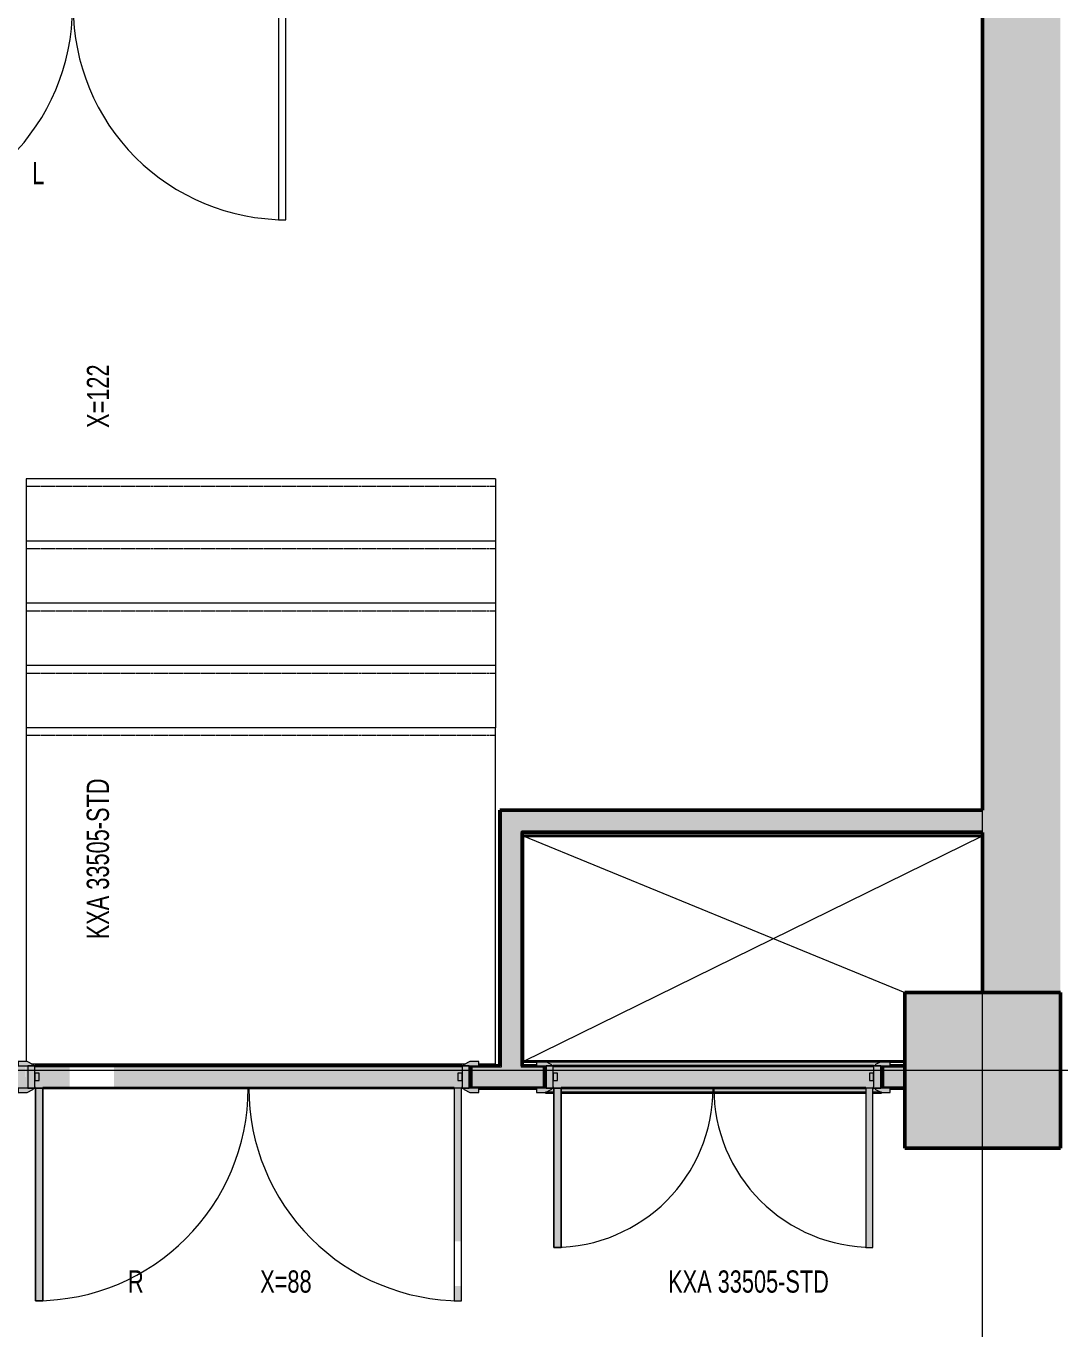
# Model space of a CAD drawing. Header units: millimetres. Extents: x -18178 to 96133, y -22425 to 61598.
# Drawn here: x 52330 to 56978, y 43368 to 49225 of the extents above; entities that cross this region are included whole.
import ezdxf
from ezdxf.enums import TextEntityAlignment as Align

# ---------------------------------------------------------------- set-up
doc = ezdxf.new("R2010")
doc.units = ezdxf.units.MM
for name, pattern in [('Centre', [10, 6, -1.25, 1.5, -1.25]), ('Demolished_2_', [7.14375, 4.7625, -2.38125]), ('Overhead', [3.96875, 2.38125, -1.5875])]:
    doc.linetypes.add(name, pattern=pattern)
for name, color, linetype, lineweight, true_color in [('A-DOOR', 7, 'Continuous', 9, 0x7f7f7f), ('A-DOOR-FRAM', 7, 'Continuous', 9, 0x7f7f7f), ('A-FLOR', 7, 'Continuous', 9, 0x7f7f7f), ('A-WALL', 7, 'Continuous', 9, 0x7f7f7f), ('A-WALL-PATT', 7, 'Continuous', 18, 0x7f7f7f), ('I-WALL', 7, 'Continuous', 9, 0x7f7f7f), ('S-COLS', 7, 'Continuous', 9, 0x7f7f7f), ('S-STRS', 7, 'Continuous', 9, 0x7f7f7f)]:
    doc.layers.add(name, color=color, linetype=linetype, lineweight=lineweight, true_color=true_color)
doc.layers.add('EAE-BB-B-IN-004-KXA 3200A', color=50, linetype='Continuous')
doc.layers.add('eae-bb-mım.', color=7, linetype='Continuous')
doc.layers.add('S-GRID', color=7, linetype='Continuous', lineweight=9)
doc.styles.get("Standard").update_dxf_attribs({"font": 'arial.ttf'})

# ---------------------------------------------------------------- blocks, each defined once
blk = doc.blocks.new('Double leaf fire resistant solid steel door - 1520W x 2110H mm-1298325-Busbar Distribution First Floor  Layout - Phase 1')
at = {"layer": 'A-DOOR', "lineweight": 18, "true_color": 0xf2f2f2}
h = blk.add_hatch(color=7, dxfattribs=at)
h.paths.add_polyline_path([(-717, 765.5), (-717, 50), (-685, 50), (-685, 765.5)], flags=0)
h.paths.add_polyline_path([(685, 765.5), (685, 50), (717, 50), (717, 765.5)], flags=0)
h = blk.add_hatch(color=7, dxfattribs=at)
h.paths.add_polyline_path([(-755, 70), (-795, 70), (-795, 50), (-725, 50), (-729, 56)], flags=0)
h.paths.add_polyline_path([(755, 70), (729, 56), (725, 50), (795, 50), (795, 70)], flags=0)
h = blk.add_hatch(color=7, dxfattribs=at)
h.paths.add_polyline_path([(795, -50), (725, -50), (729, -56), (755, -70), (795, -70), (795, -59.1)], flags=0)
h.paths.add_polyline_path([(-795, -50), (-795, -70), (-755, -70), (-729, -56), (-725, -50)], flags=0)
at = {"layer": 'A-DOOR-FRAM', "lineweight": 18, "true_color": 0xf2f2f2}
h = blk.add_hatch(color=7, dxfattribs=at)
h.paths.add_polyline_path([(-752, 50), (-752, -50), (-720, -50), (-720, 50)], flags=0)
h.paths.add_polyline_path([(752, 50), (720, 50), (720, -50), (752, -50)], flags=0)
h = blk.add_hatch(color=7, dxfattribs=at)
h.paths.add_polyline_path([(-720, 15), (-720, -17), (-701, -17), (-701, 15)], flags=0)
h.paths.add_polyline_path([(701, 15), (701, -17), (720, -17), (720, 15)], flags=0)
at = {"layer": 'A-DOOR', "color": 254, "lineweight": 18, "true_color": 0xcccccc}
for p, q in [((-685, 765.5), (-717.1, 765.5)), ((-717, 765.5), (-717, 50)), ((-685, 50), (-685, 765.5)), ((685, 50), (685, 765.5)), ((685, 765.5), (717, 765.5)), ((717, 765.5), (717, 50)), ((-717, 50), (-685, 50)), ((717, 50), (685, 50))]:
    blk.add_line(p, q, dxfattribs=at)
at = {"layer": 'A-DOOR', "color": 254, "true_color": 0xcccccc}
for p, q in [((-685, 765.5), (-717, 765.5)), ((-717, 765.5), (-717, 50)), ((-685, 50), (-685, 765.5)), ((717, 765.5), (685, 765.5)), ((685, 765.5), (685, 50)), ((717, 50), (717, 765.5)), ((-755, 70), (-795, 70)), ((-795, 70), (-795, 50)), ((-729, 56), (-755, 70)), ((755, 70), (729, 56)), ((795, 70), (755, 70)), ((795, 50), (795, 70)), ((-795, 50), (-725, 50)), ((-717, 50), (-685, 50)), ((685, 50), (717, 50)), ((725, 50), (795, 50)), ((-795, -50), (-795, -70)), ((-725, -50), (-795, -50)), ((-755, -70), (-729, -56)), ((795, -50), (725, -50)), ((729, -56), (755, -70)), ((795, -70), (795, -50)), ((-795, -70), (-755, -70)), ((755, -70), (795, -70))]:
    blk.add_line(p, q, dxfattribs=at)
at = {"layer": 'A-DOOR', "color": 254, "true_color": 0xe5e5e5}
for centre, start, end in [((-717.1, 50), 360, 90), ((717, 50), 90, 180)]:
    blk.add_arc(centre, 715.5, start, end, dxfattribs=at)
at = {"layer": 'A-DOOR', "color": 254, "true_color": 0xcccccc}
for centre, start, end in [((-733, 49), 7.12502, 60.25512), ((733, 49), 119.74488, 172.87498), ((-733, -49), 299.74488, 352.87498), ((733, -49), 187.12502, 240.25512)]:
    blk.add_arc(centre, 8.06, start, end, dxfattribs=at)
at = {"layer": 'A-DOOR-FRAM', "color": 254, "lineweight": 18, "true_color": 0xcccccc}
for p, q in [((-720, 50), (-752, 50)), ((-752, 50), (-752, -50)), ((-720, -50), (-720, 50)), ((-701, 15), (-720, 15)), ((-720, 15), (-720, -17)), ((-701, -17), (-701, 15)), ((701, 15), (701, -17)), ((720, 15), (701, 15)), ((752, 50), (720, 50)), ((720, 50), (720, -50)), ((720, -17), (720, 15)), ((752, -50), (752, 50)), ((-752, -50), (-720, -50)), ((-720, -17), (-701, -17)), ((701, -17), (720, -17)), ((720, -50), (752, -50))]:
    blk.add_line(p, q, dxfattribs=at)
blk = doc.blocks.new('Double leaf fire resistant solid steel door - 2000W x 2400H mm-1298328-Busbar Distribution First Floor  Layout - Phase 1')
at = {"layer": 'A-DOOR', "lineweight": 18, "true_color": 0xf2f2f2}
h = blk.add_hatch(color=7, dxfattribs=at)
h.paths.add_polyline_path([(-925, 1005.5), (-957, 1005.5), (-954.8, 939.1), (-925, 939.1)], flags=0)
h.paths.add_polyline_path([(925, 1005.5), (925, 50), (957, 50), (957, 1005.5)], flags=0)
h.paths.add_polyline_path([(-948.1, 739.1), (-957, 739.1), (-957, 50), (-925, 50), (-925, 739.1)], flags=0)
h = blk.add_hatch(color=7, dxfattribs=at)
h.paths.add_polyline_path([(-995, 70), (-1035, 70), (-1035, 50), (-965, 50), (-969, 56)], flags=0)
h.paths.add_polyline_path([(1002, 70), (995, 70), (969, 56), (965, 50), (1035, 50), (1035, 70)], flags=0)
h = blk.add_hatch(color=7, dxfattribs=at)
h.paths.add_polyline_path([(1035, -50), (965, -50), (969, -56), (995, -70), (1035, -70), (1035, -59.1)], flags=0)
h.paths.add_polyline_path([(-965, -50), (-1035, -50), (-1035, -70), (-995, -70), (-969, -56)], flags=0)
at = {"layer": 'A-DOOR-FRAM', "lineweight": 18, "true_color": 0xf2f2f2}
h = blk.add_hatch(color=7, dxfattribs=at)
h.paths.add_polyline_path([(-992, 50), (-992, -50), (-960, -50), (-960, 50)], flags=0)
h.paths.add_polyline_path([(992, 50), (960, 50), (960, -50), (992, -50)], flags=0)
h = blk.add_hatch(color=7, dxfattribs=at)
h.paths.add_polyline_path([(-960, 15), (-960, -17), (-941, -17), (-941, 15)], flags=0)
h.paths.add_polyline_path([(960, 15), (941, 15), (941, -17), (960, -17)], flags=0)
at = {"layer": 'A-DOOR', "color": 254, "lineweight": 18, "true_color": 0xcccccc}
for p, q in [((-925, 1005.5), (-957.1, 1005.5)), ((-957, 1005.5), (-957, 50)), ((-925, 50), (-925, 1005.5)), ((925, 50), (925, 1005.5)), ((925, 1005.5), (957, 1005.5)), ((957, 1005.5), (957, 50)), ((-957, 50), (-925, 50)), ((957, 50), (925, 50))]:
    blk.add_line(p, q, dxfattribs=at)
at = {"layer": 'A-DOOR', "color": 254, "true_color": 0xcccccc}
for p, q in [((-925, 1005.5), (-957, 1005.5)), ((-957, 1005.5), (-957, 50)), ((-925, 50), (-925, 1005.5)), ((957, 1005.5), (925, 1005.5)), ((925, 1005.5), (925, 50)), ((957, 50), (957, 1005.5)), ((-995, 70), (-1035, 70)), ((-1035, 70), (-1035, 50)), ((-969, 56), (-995, 70)), ((995, 70), (969, 56)), ((1035, 70), (995, 70)), ((1035, 50), (1035, 70)), ((-1035, 50), (-965, 50)), ((-957, 50), (-925, 50)), ((925, 50), (957, 50)), ((965, 50), (1035, 50)), ((-1035, -50), (-1035, -70)), ((-965, -50), (-1035, -50)), ((-995, -70), (-969, -56)), ((1035, -50), (965, -50)), ((969, -56), (995, -70)), ((1035, -70), (1035, -50)), ((-1035, -70), (-995, -70)), ((995, -70), (1035, -70))]:
    blk.add_line(p, q, dxfattribs=at)
at = {"layer": 'A-DOOR', "color": 254, "true_color": 0xe5e5e5}
for centre, start, end in [((-957.1, 50), 360, 90), ((957, 50), 90, 180)]:
    blk.add_arc(centre, 955.5, start, end, dxfattribs=at)
at = {"layer": 'A-DOOR', "color": 254, "true_color": 0xcccccc}
for centre, start, end in [((-973, 49), 7.12502, 60.25512), ((973, 49), 119.74488, 172.87498), ((-973, -49), 299.74488, 352.87498), ((973, -49), 187.12502, 240.25512)]:
    blk.add_arc(centre, 8.06, start, end, dxfattribs=at)
at = {"layer": 'A-DOOR-FRAM', "color": 254, "lineweight": 18, "true_color": 0xcccccc}
for p, q in [((-960, 50), (-992, 50)), ((-992, 50), (-992, -50)), ((-960, -50), (-960, 50)), ((-941, 15), (-960, 15)), ((-960, 15), (-960, -17)), ((-941, -17), (-941, 15)), ((941, 15), (941, -17)), ((960, 15), (941, 15)), ((992, 50), (960, 50)), ((960, 50), (960, -50)), ((960, -17), (960, 15)), ((992, -50), (992, 50)), ((-992, -50), (-960, -50)), ((-960, -17), (-941, -17)), ((941, -17), (960, -17)), ((960, -50), (992, -50))]:
    blk.add_line(p, q, dxfattribs=at)
blk = doc.blocks.new('STR-Conc-Precast Rectangular Column Nwt - 700 x 700 mm-835840-Busbar Distribution First Floor  Layout - Phase 1')
at = {"layer": 'S-COLS', "lineweight": 35, "true_color": 0xf2f2f2}
blk.add_hatch(color=7, dxfattribs=at).paths.add_polyline_path([(226.7, 350), (-350, 350), (-350, -350), (350, -350), (350, 350)], flags=0)
at = {"layer": 'S-COLS', "color": 254, "lineweight": 50, "true_color": 0xcccccc}
for p, q in [((350, 350), (-350, 350)), ((-350, 350), (-350, -350)), ((350, -350), (350, 350)), ((-350, -350), (350, -350))]:
    blk.add_line(p, q, dxfattribs=at)
blk = doc.blocks.new('Double leaf fire resistant solid steel door - 2000W x 2700H mm EI90-1298330-Busbar Distribution First Floor  Layout - Phase 1')
at = {"layer": 'A-DOOR', "color": 253, "lineweight": 18, "true_color": 0xaaaaaa}
for p, q in [((-925, 1005.5), (-957.1, 1005.5)), ((-957, 1005.5), (-957, 50)), ((-925, 50), (-925, 1005.5)), ((925, 50), (925, 1005.5)), ((925, 1005.5), (957, 1005.5)), ((957, 1005.5), (957, 50)), ((-957, 50), (-925, 50)), ((957, 50), (925, 50))]:
    blk.add_line(p, q, dxfattribs=at)
at = {"layer": 'A-DOOR', "color": 253, "true_color": 0xaaaaaa}
for p, q in [((-925, 1005.5), (-957, 1005.5)), ((-957, 1005.5), (-957, 50)), ((-925, 50), (-925, 1005.5)), ((957, 1005.5), (925, 1005.5)), ((925, 1005.5), (925, 50)), ((957, 50), (957, 1005.5)), ((-995, 70), (-1035, 70)), ((-1035, 70), (-1035, 50)), ((-969, 56), (-995, 70)), ((995, 70), (969, 56)), ((1035, 70), (995, 70)), ((1035, 50), (1035, 70)), ((-1000, 50), (-965, 50)), ((-957, 50), (-925, 50)), ((925, 50), (957, 50)), ((965, 50), (1000, 50)), ((-1035, -50), (-1035, -70)), ((-965, -50), (-1000, -50)), ((-995, -70), (-969, -56)), ((1000, -50), (965, -50)), ((969, -56), (995, -70)), ((1035, -70), (1035, -50)), ((-1035, -70), (-995, -70)), ((995, -70), (1035, -70))]:
    blk.add_line(p, q, dxfattribs=at)
for centre, radius, start, end in [((-957.1, 50), 955.5, 360, 90), ((957, 50), 955.5, 90, 180), ((-973, 49), 8.06, 7.12502, 60.25512), ((973, 49), 8.06, 119.74488, 172.87498), ((-973, -49), 8.06, 299.74488, 352.87498), ((973, -49), 8.06, 187.12502, 240.25512)]:
    blk.add_arc(centre, radius, start, end, dxfattribs=at)
at = {"layer": 'A-DOOR-FRAM', "color": 253, "lineweight": 18, "true_color": 0xaaaaaa}
for p, q in [((-960, 50), (-992, 50)), ((-992, 50), (-992, -50)), ((-960, -50), (-960, 50)), ((-941, 15), (-960, 15)), ((-960, 15), (-960, -17)), ((-941, -17), (-941, 15)), ((941, 15), (941, -17)), ((960, 15), (941, 15)), ((992, 50), (960, 50)), ((960, 50), (960, -50)), ((960, -17), (960, 15)), ((992, -50), (992, 50)), ((-992, -50), (-960, -50)), ((-960, -17), (-941, -17)), ((941, -17), (960, -17)), ((960, -50), (992, -50))]:
    blk.add_line(p, q, dxfattribs=at)
blk = doc.blocks.new('IL021-ARP-ZZ-XX-M3-J-A-0001_rvt-1-Busbar Distribution First Floor  Layout - Phase 1')
at = {"layer": 'A-FLOR', "lineweight": 5, "true_color": 0xf2f2f2}
h = blk.add_hatch(color=7, dxfattribs=at)
h.paths.add_polyline_path([(65716.9, 44506), (66075, 44506), (66075, 44526), (66107, 44526), (66107, 44506), (66142, 44507.6), (66119, 44520), (66115, 44526), (66110, 44526), (66110, 44561), (66091, 44561), (66091, 44593), (66110, 44593), (66110, 44626), (66115, 44626), (66119, 44632), (66145, 44646), (64535, 44646.3), (64535, 45656), (64530, 45656), (64530, 44646), (64636, 44645.4), (64661, 44632), (64665, 44626), (64670, 44626), (64670, 44593), (64689, 44593), (64689, 44561), (64670, 44561), (64670, 44526), (64665, 44526), (64661, 44520), (64638, 44506), (64673, 44506), (64673, 44526), (64705, 44526), (64705, 44506), (65033, 44506)], flags=0)
h.paths.add_polyline_path([(64630, 44526), (64638, 44526), (64638, 44626), (64630, 44626), (64630, 44531)], flags=0)
h.paths.add_polyline_path([(66145, 44526), (66150, 44526), (66150, 44626), (66142, 44626), (66142, 44526)], flags=0)
at = {"layer": 'A-WALL-PATT', "lineweight": 25, "true_color": 0xf2f2f2}
blk.add_hatch(color=7, dxfattribs=at).paths.add_polyline_path([(66600, 44956), (66950, 44956), (66950, 50256), (66600, 50256), (66600, 45676)], flags=0)
at = {"layer": 'A-WALL-PATT', "lineweight": 5, "true_color": 0xf2f2f2}
for points in [[(64525, 44621), (64525, 45771), (64435, 45771), (64435, 44621)], [(66600, 45681), (66600, 45771), (64525, 45771), (64525, 45681), (65716.9, 45681)]]:
    blk.add_hatch(color=7, dxfattribs=at).paths.add_polyline_path(points, flags=0)
h = blk.add_hatch(color=7, dxfattribs=at)
h.paths.add_polyline_path([(66150, 44531), (66250, 44531), (66250, 44621), (66150, 44621)], flags=0)
h.paths.add_polyline_path([(64299.5, 44531), (64630, 44531), (64630, 44621), (64299.5, 44621)], flags=0)
h.paths.add_polyline_path([(62297.5, 44531), (62299.5, 44531), (62297.5, 44621), (60750, 44621), (60750, 44531), (61613.6, 44531)], flags=0)
h.paths.add_polyline_path([(58750, 44531), (58750, 44621), (58349.2, 44621), (58349.2, 44531)], flags=0)
h.paths.add_polyline_path([(57950, 44531), (58149.2, 44531), (58149.2, 44621), (57950, 44621), (57950, 44532.4)], flags=0)
at = {"layer": 'I-WALL', "lineweight": 5, "true_color": 0xf2f2f2}
for points in [[(64435, 44626), (64435, 45776), (64430, 45776), (64430, 44626)], [(64525, 45771), (66600, 45771), (66600, 45776), (64435, 45776), (64435, 45771)]]:
    blk.add_hatch(color=7, dxfattribs=at).paths.add_polyline_path(points, flags=0)
at = {"layer": 'I-WALL', "lineweight": 25, "true_color": 0xf2f2f2}
for points in [[(64525, 44626), (64530, 44626), (64530, 45681), (64525, 45681), (64525, 44635.1)], [(66600, 45676), (66600, 45681), (64530, 45681), (64530, 45676), (65716.9, 45676)]]:
    blk.add_hatch(color=7, dxfattribs=at).paths.add_polyline_path(points, flags=0)
at = {"layer": 'I-WALL', "lineweight": 5, "true_color": 0xf2f2f2}
h = blk.add_hatch(color=7, dxfattribs=at)
h.paths.add_polyline_path([(66185, 44621), (66250, 44621), (66250, 44626), (66150, 44626), (66150, 44621)], flags=0)
h.paths.add_polyline_path([(62297.5, 44621), (62299.5, 44621), (62297.5, 44626), (62255, 44626), (62255, 44621), (62264.5, 44621)], flags=0)
h.paths.add_polyline_path([(64349.1, 44621), (64435, 44621), (64435, 44626), (64299.5, 44626), (64299.5, 44621)], flags=0)
h.paths.add_polyline_path([(64595, 44621), (64630, 44621), (64630, 44626), (64525, 44626), (64525, 44621)], flags=0)
h.paths.add_polyline_path([(61613.6, 44621), (62185, 44621), (62185, 44626), (60750, 44626), (60750, 44621)], flags=0)
h.paths.add_polyline_path([(58750, 44621), (58750, 44626), (58349.2, 44626), (58349.2, 44621)], flags=0)
h.paths.add_polyline_path([(58149.2, 44621), (58149.2, 44626), (57950, 44625.9), (57950, 44621)], flags=0)
h = blk.add_hatch(color=7, dxfattribs=at)
h.paths.add_polyline_path([(64224.5, 44526), (64259.5, 44526), (64259.5, 44561), (64240.5, 44561), (64240.5, 44593), (64259.5, 44593), (64259.5, 44626), (62695.2, 44626), (62695.2, 44526), (62981.4, 44526)], flags=0)
h.paths.add_polyline_path([(64291.5, 44526), (64299.5, 44526), (64299.5, 44626), (64291.5, 44626), (64291.5, 44531)], flags=0)
h.paths.add_polyline_path([(62342.5, 44526), (62495.2, 44526), (62495.2, 44626), (62339.5, 44626), (62339.5, 44593), (62358.5, 44593), (62358.5, 44561), (62339.5, 44561), (62339.5, 44526)], flags=0)
h.paths.add_polyline_path([(62307.5, 44526), (62307.5, 44626), (62299.5, 44626), (62299.5, 44526), (62304.5, 44526)], flags=0)
h = blk.add_hatch(color=7, dxfattribs=at)
h.paths.add_polyline_path([(65716.9, 44526), (66110, 44526), (66110, 44561), (66091, 44561), (66091, 44593), (66110, 44593), (66110, 44626), (64670, 44626), (64670, 44593), (64689, 44593), (64689, 44561), (64670, 44561), (64670, 44526), (65033, 44526)], flags=0)
h.paths.add_polyline_path([(64635.8, 44526), (64638, 44526), (64638, 44626), (64630, 44626), (64630, 44526), (64635, 44526)], flags=0)
h.paths.add_polyline_path([(66142, 44526), (66150, 44526), (66150, 44626), (66142, 44626), (66142, 44531)], flags=0)
at = {"layer": 'I-WALL', "lineweight": 25, "true_color": 0xf2f2f2}
h = blk.add_hatch(color=7, dxfattribs=at)
h.paths.add_polyline_path([(66250, 44526), (66250, 44531), (66150, 44531), (66150, 44526), (66185, 44526)], flags=0)
h.paths.add_polyline_path([(64595, 44526), (64630, 44526), (64630, 44531), (64299.5, 44531), (64299.5, 44526), (64349.1, 44526)], flags=0)
h.paths.add_polyline_path([(62299.5, 44526), (62297.5, 44531), (60750, 44531), (60750, 44526), (62297.5, 44526)], flags=0)
h.paths.add_polyline_path([(58149.2, 44526), (58149.2, 44531), (57950, 44530.9), (57950, 44526)], flags=0)
h.paths.add_polyline_path([(58750, 44526), (58750, 44531), (58349.2, 44531), (58349.2, 44526), (58715, 44526)], flags=0)
at = {"color": 254, "lineweight": 18, "true_color": 0xe5e5e5}
for p, q in [((64535, 44646.3), (66600, 45661)), ((64535, 45661), (66250, 44956))]:
    blk.add_line(p, q, dxfattribs=at)
at = {"layer": 'A-FLOR', "color": 254, "lineweight": 35, "true_color": 0xe5e5e5}
for p, q in [((64535, 45656), (64529.9, 45656)), ((64535, 45656), (64535, 45661)), ((64535, 45661), (66600, 45661)), ((64535, 44646.3), (64535, 45656)), ((64530, 44646), (64595, 44646)), ((66250, 44646.3), (64535, 44646.3)), ((66185, 44646), (66250, 44646)), ((62342.5, 44526), (62339.5, 44526)), ((64224.5, 44526), (62374.5, 44526)), ((64259.5, 44526), (64256.5, 44526)), ((64673, 44526), (64670, 44526)), ((66075, 44526), (64705, 44526)), ((66110, 44526), (66107, 44526)), ((64635, 44506), (64673, 44506)), ((64705, 44506), (66075, 44506)), ((66107, 44506), (66145, 44506))]:
    blk.add_line(p, q, dxfattribs=at)
at = {"layer": 'A-WALL', "color": 254, "lineweight": 18, "true_color": 0xcccccc}
for p, q in [((64435, 45771), (64435, 44626)), ((64435, 45771), (64525, 45771)), ((64525, 45771), (64530, 45771)), ((66600, 45771), (64530, 45771)), ((66600, 45771), (66600, 45776)), ((66600, 45681), (66600, 45771)), ((64525, 45681), (64525, 44626)), ((64525, 45681), (64530, 45681)), ((66600, 45681), (64530, 45681)), ((66600, 45676), (66600, 45681)), ((64435, 44621), (64299.5, 44621)), ((64435, 44626), (64435, 44621)), ((64525, 44626), (64525, 44621)), ((64630, 44621), (64525, 44621)), ((66250, 44621), (66150, 44621)), ((64630, 44531), (64299.5, 44531)), ((66250, 44531), (66150, 44531))]:
    blk.add_line(p, q, dxfattribs=at)
at = {"layer": 'I-WALL', "color": 254, "lineweight": 50, "true_color": 0xcccccc}
for p, q in [((66600, 50256), (66600, 45776)), ((64435, 45776), (64430, 45776)), ((64430, 45776), (64430, 44626)), ((64530, 45776), (64435, 45776)), ((66600, 45776), (64530, 45776)), ((64530, 44626), (64530, 45676)), ((64530, 45676), (66600, 45676)), ((66600, 45676), (66600, 44956)), ((64299.5, 44626), (64299.5, 44526)), ((64430, 44626), (64334.5, 44626)), ((64595, 44626), (64530, 44626)), ((64630, 44526), (64630, 44626)), ((66150, 44626), (66150, 44526)), ((66250, 44626), (66185, 44626)), ((64334.5, 44526), (64595, 44526)), ((66185, 44526), (66250, 44526))]:
    blk.add_line(p, q, dxfattribs=at)
at = {"layer": 'I-WALL', "color": 254, "lineweight": 35, "true_color": 0xe5e5e5}
for p, q in [((62339.5, 44626), (64259.5, 44626)), ((64670, 44626), (66110, 44626)), ((62342.5, 44526), (62339.5, 44526)), ((64224.5, 44526), (62374.5, 44526)), ((64259.5, 44526), (64256.5, 44526)), ((64673, 44526), (64670, 44526)), ((66075, 44526), (64705, 44526)), ((66110, 44526), (66107, 44526))]:
    blk.add_line(p, q, dxfattribs=at)
at = {"layer": 'S-GRID', "color": 253, "linetype": 'Centre', "lineweight": 18, "true_color": 0xaaaaaa}
for p, q in [((66600, -7278.7), (66600, 59074.3)), ((80161.9, 44606), (-5599.3, 44606))]:
    blk.add_line(p, q, dxfattribs=at)
at = {"layer": 'S-STRS', "color": 253, "true_color": 0xaaaaaa}
for p, q in [((64410, 47266), (62300, 47266)), ((62300, 47266), (62300, 46986)), ((64410, 47266), (64410, 46986)), ((62300, 46986), (62300, 46706)), ((64410, 46986), (62300, 46986)), ((64410, 46986), (64410, 46706)), ((62300, 46706), (62300, 46426)), ((64410, 46706), (62300, 46706)), ((64410, 46706), (64410, 46426)), ((62300, 46426), (62300, 46146)), ((64410, 46426), (62300, 46426)), ((64410, 46426), (64410, 46146)), ((62300, 46146), (62300, 44646)), ((64410, 46146), (62300, 46146)), ((64410, 44636), (64410, 46146)), ((62323.1, 44636), (64275.9, 44636)), ((64334.5, 44636), (64410, 44636))]:
    blk.add_line(p, q, dxfattribs=at)
at = {"layer": 'S-STRS', "color": 253, "linetype": 'Overhead', "true_color": 0xaaaaaa}
for p, q in [((64410, 47231), (62300, 47231)), ((64410, 46951), (62300, 46951)), ((64410, 46671), (62300, 46671)), ((64410, 46391), (62300, 46391)), ((64410, 46111), (62300, 46111))]:
    blk.add_line(p, q, dxfattribs=at)
at = {"color": 253, "linetype": 'Demolished_2_', "lineweight": 9, "true_color": 0xaaaaaa, "rotation": 180}
for name, p in [('Double leaf fire resistant solid steel door - 2000W x 2700H mm EI90-1298330-Busbar Distribution First Floor  Layout - Phase 1', (62510, 49436)), ('STR-Conc-Precast Rectangular Column Nwt - 700 x 700 mm-835840-Busbar Distribution First Floor  Layout - Phase 1', (66600, 44606)), ('Double leaf fire resistant solid steel door - 2000W x 2400H mm-1298328-Busbar Distribution First Floor  Layout - Phase 1', (63299.5, 44576)), ('Double leaf fire resistant solid steel door - 1520W x 2110H mm-1298325-Busbar Distribution First Floor  Layout - Phase 1', (65390, 44576))]:
    blk.add_blockref(name, p, dxfattribs=at)

msp = doc.modelspace()

# ---------------------------------------------------------------- block references
at = {"layer": 'eae-bb-mım.', "lineweight": 5}
msp.add_blockref('IL021-ARP-ZZ-XX-M3-J-A-0001_rvt-1-Busbar Distribution First Floor  Layout - Phase 1', (-9969.99989, -75.97871), dxfattribs=at)

# ---------------------------------------------------------------- texts
at = {"layer": 'EAE-BB-B-IN-004-KXA 3200A', "color": 7, "width": 0.7}
for s, p in [('L', (52384.40898, 48564.1004, 3152.5)), ('R', (52823.1627, 43580.8995, 3152.5)), ('X=88', (53497.69265, 43580.8995, 3152.5)), ('KXA 33505-STD', (55577.49377, 43580.8995, 3152.5))]:
    msp.add_text(s, height=100, dxfattribs=at).set_placement(p, align=Align.MIDDLE)
for s, p in [('X=122', (52652.09952, 47560.96917, 3152.5)), ('KXA 33505-STD', (52652.09952, 45480.99324, 3152.5))]:
    msp.add_text(s, height=100, rotation=90, dxfattribs=at).set_placement(p, align=Align.MIDDLE)

doc.saveas('drawing.dxf')
